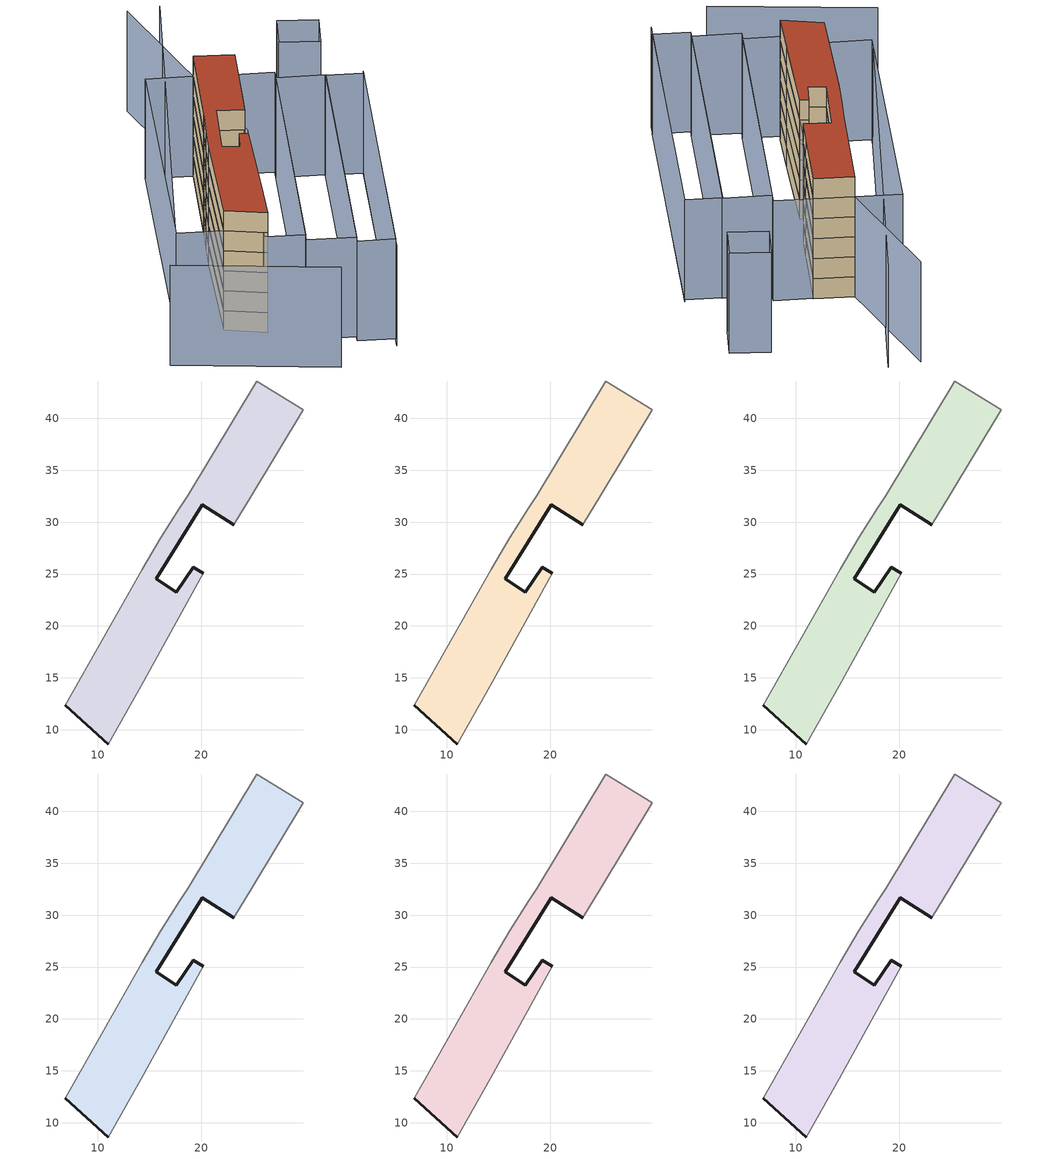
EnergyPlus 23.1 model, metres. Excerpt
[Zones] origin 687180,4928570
eb3096b76a577bc8_F0_whole
 floor ground (EU_floor_Construction): 29.84,40.82 24.85,32.62 23.12,29.77 20.08,31.69 15.66,24.54 17.57,23.23 19.23,25.67 20.18,25.07 14.23,14.25 11.04,8.62 6.88,12.35 14.3,25.47 16.11,28.49 17.95,31.41 18.68,32.55 25.35,43.61 z0
 wall outside (EU_wall_Construction): 6.88,12.35 11.04,8.62 / 20.18,25.07 19.23,25.67 17.57,23.23 15.66,24.54 20.08,31.69 23.12,29.77 z0:3
 wall adiabatic (EU_wall_Construction): 11.04,8.62 14.23,14.25 20.18,25.07 / 23.12,29.77 24.85,32.62 29.84,40.82 25.35,43.61 18.68,32.55 17.95,31.41 16.11,28.49 14.3,25.47 6.88,12.35 z0:3
eb3096b76a577bc8_F1_whole
 floor to eb3096b76a577bc8_F0_whole (EU_floor_Construction): 29.84,40.82 24.85,32.62 23.12,29.77 20.08,31.69 15.66,24.54 17.57,23.23 19.23,25.67 20.18,25.07 14.23,14.25 11.04,8.62 6.88,12.35 14.3,25.47 16.11,28.49 17.95,31.41 18.68,32.55 25.35,43.61 z3
 wall outside (EU_wall_Construction): 6.88,12.35 11.04,8.62 / 20.18,25.07 19.23,25.67 17.57,23.23 15.66,24.54 20.08,31.69 23.12,29.77 z3:6
 wall adiabatic (EU_wall_Construction): 11.04,8.62 14.23,14.25 20.18,25.07 / 23.12,29.77 24.85,32.62 29.84,40.82 25.35,43.61 18.68,32.55 17.95,31.41 16.11,28.49 14.3,25.47 6.88,12.35 z3:6
eb3096b76a577bc8_F2_whole
 floor to eb3096b76a577bc8_F1_whole (EU_floor_Construction): 29.84,40.82 24.85,32.62 23.12,29.77 20.08,31.69 15.66,24.54 17.57,23.23 19.23,25.67 20.18,25.07 14.23,14.25 11.04,8.62 6.88,12.35 14.3,25.47 16.11,28.49 17.95,31.41 18.68,32.55 25.35,43.61 z6
 wall outside (EU_wall_Construction): 6.88,12.35 11.04,8.62 / 20.18,25.07 19.23,25.67 17.57,23.23 15.66,24.54 20.08,31.69 23.12,29.77 z6:9
 wall adiabatic (EU_wall_Construction): 11.04,8.62 14.23,14.25 20.18,25.07 / 23.12,29.77 24.85,32.62 29.84,40.82 25.35,43.61 18.68,32.55 17.95,31.41 16.11,28.49 14.3,25.47 6.88,12.35 z6:9
eb3096b76a577bc8_F3_whole
 floor to eb3096b76a577bc8_F2_whole (EU_floor_Construction): 29.84,40.82 24.85,32.62 23.12,29.77 20.08,31.69 15.66,24.54 17.57,23.23 19.23,25.67 20.18,25.07 14.23,14.25 11.04,8.62 6.88,12.35 14.3,25.47 16.11,28.49 17.95,31.41 18.68,32.55 25.35,43.61 z9
 wall outside (EU_wall_Construction): 6.88,12.35 11.04,8.62 / 20.18,25.07 19.23,25.67 17.57,23.23 15.66,24.54 20.08,31.69 23.12,29.77 z9:12
 wall adiabatic (EU_wall_Construction): 11.04,8.62 14.23,14.25 20.18,25.07 / 23.12,29.77 24.85,32.62 29.84,40.82 25.35,43.61 18.68,32.55 17.95,31.41 16.11,28.49 14.3,25.47 6.88,12.35 z9:12
eb3096b76a577bc8_F4_whole
 floor to eb3096b76a577bc8_F3_whole (EU_floor_Construction): 29.84,40.82 24.85,32.62 23.12,29.77 20.08,31.69 15.66,24.54 17.57,23.23 19.23,25.67 20.18,25.07 14.23,14.25 11.04,8.62 6.88,12.35 14.3,25.47 16.11,28.49 17.95,31.41 18.68,32.55 25.35,43.61 z12
 wall outside (EU_wall_Construction): 6.88,12.35 11.04,8.62 / 20.18,25.07 19.23,25.67 17.57,23.23 15.66,24.54 20.08,31.69 23.12,29.77 z12:15
 wall adiabatic (EU_wall_Construction): 11.04,8.62 14.23,14.25 20.18,25.07 / 23.12,29.77 24.85,32.62 29.84,40.82 25.35,43.61 18.68,32.55 17.95,31.41 16.11,28.49 14.3,25.47 6.88,12.35 z12:15
eb3096b76a577bc8_F5_whole
 floor to eb3096b76a577bc8_F4_whole (EU_floor_Construction): 29.84,40.82 24.85,32.62 23.12,29.77 20.08,31.69 15.66,24.54 17.57,23.23 19.23,25.67 20.18,25.07 14.23,14.25 11.04,8.62 6.88,12.35 14.3,25.47 16.11,28.49 17.95,31.41 18.68,32.55 25.35,43.61 z15
 wall outside (EU_wall_Construction): 6.88,12.35 11.04,8.62 / 20.18,25.07 19.23,25.67 17.57,23.23 15.66,24.54 20.08,31.69 23.12,29.77 z15:18
 wall adiabatic (EU_wall_Construction): 11.04,8.62 14.23,14.25 20.18,25.07 / 23.12,29.77 24.85,32.62 29.84,40.82 25.35,43.61 18.68,32.55 17.95,31.41 16.11,28.49 14.3,25.47 6.88,12.35 z15:18
 roof outside (EU_roof_Construction): 14.23,14.25 20.18,25.07 19.23,25.67 17.57,23.23 15.66,24.54 20.08,31.69 23.12,29.77 24.85,32.62 29.84,40.82 25.35,43.61 18.68,32.55 17.95,31.41 16.11,28.49 14.3,25.47 6.88,12.35 11.04,8.62 z18
shading: -3.38,9.86 13.66,-3.36 / 22.32,-3.55 43.29,31.74 / 31.78,59.36 2.26,16.48 / 23.38,29.41 27.74,60.81 / 43.06,31.35 23.13,-2.18 / 23.13,-2.18 18.95,0.3 / 18.95,0.3 38.88,33.83 / 38.88,33.83 43.06,31.35 / 38.99,33.87 19.44,1.12 / 19.44,1.12 13.97,4.38 / 13.97,4.38 33.52,37.13 / 33.52,37.13 38.99,33.87 / 34.18,38.24 14.62,5.41 / 14.62,5.41 10.08,8.12 / 10.08,8.12 29.64,40.94 / 29.64,40.94 34.18,38.24 / 25.36,43.62 6.88,12.35 / 6.88,12.35 1.65,15.44 / 1.65,15.44 20.12,46.72 / 20.12,46.72 25.36,43.62 / 41.57,47.71 45.97,44.76 / 45.97,44.76 43.2,40.63 / 43.2,40.63 38.8,43.59 / 38.8,43.59 41.57,47.71 z0:15
[Building]
EU S2 Campaign: North Axis=0; Terrain=City; Solar Distribution=FullExterior
[Site:Location]
Bologna: Latitude=44.5; Longitude=11.25; Time Zone=1; Elevation=37
[SizingPeriod:WeatherFileDays]
AnnualSizingPeriod: Begin Month=1; Begin Day of Month=1; End Month=12; End Day of Month=31; Day of Week for Start Day=Monday; Use Weather File Daylight Saving Period=No; Use Weather File Rain and Snow Indicators=No
[MATERIAL]
EU_InternalMass_Material: Roughness=MediumRough; Thickness=0.1; Conductivity=1; Density=1800; Specific Heat=900; Thermal Absorptance=0.9; Solar Absorptance=0.7; Visible Absorptance=0.7
[MATERIAL:NOMASS] Roughness=MediumRough; Thermal Absorptance=0.9; Solar Absorptance=0.7; Visible Absorptance=0.7
Name | Thermal Resistance
EU_wall_NoMass | 0.905828
EU_roof_NoMass | 0.37593
EU_floor_NoMass | 0.67114
[CONSTRUCTION]
EU_wall_Construction: EU_wall_NoMass
EU_roof_Construction: EU_roof_NoMass
EU_floor_Construction: EU_floor_NoMass
EU_InternalMass_Construction: EU_InternalMass_Material
[ZONE] Type=1; Multiplier=1; Ceiling Height=autocalculate; Volume=508.598; Floor Area=autocalculate; Part of Total Floor Area=Yes
eb3096b76a577bc8_F0_whole; eb3096b76a577bc8_F1_whole; eb3096b76a577bc8_F2_whole; eb3096b76a577bc8_F3_whole; eb3096b76a577bc8_F4_whole; eb3096b76a577bc8_F5_whole
[INTERNALMASS] Construction=EU_InternalMass_Construction; Surface Area=169.533
Name | Zone or ZoneList
eb3096b76a577bc8_F0_whole_EU_InternalMass | eb3096b76a577bc8_F0_whole
eb3096b76a577bc8_F1_whole_EU_InternalMass | eb3096b76a577bc8_F1_whole
eb3096b76a577bc8_F2_whole_EU_InternalMass | eb3096b76a577bc8_F2_whole
eb3096b76a577bc8_F3_whole_EU_InternalMass | eb3096b76a577bc8_F3_whole
eb3096b76a577bc8_F4_whole_EU_InternalMass | eb3096b76a577bc8_F4_whole
eb3096b76a577bc8_F5_whole_EU_InternalMass | eb3096b76a577bc8_F5_whole
[OTHEREQUIPMENT] Fuel Type=Electricity; Design Level Calculation Method=Watts/Area; Power per Zone Floor Area=1; Fraction Latent=0; Fraction Radiant=0; Fraction Lost=0; Carbon Dioxide Generation Rate=0; EndUse Subcategory=EU_Step8_InternalGains
Name | Zone or ZoneList or Space or SpaceList | Schedule
EU_Step8_InternalGain_eb3096b76a577bc8_F0_whole_f000 | eb3096b76a577bc8_F0_whole | EU_Step8_GainSchedule_eb3096b76a577bc8_F0_whole_f000
EU_Step8_InternalGain_eb3096b76a577bc8_F1_whole_f000 | eb3096b76a577bc8_F1_whole | EU_Step8_GainSchedule_eb3096b76a577bc8_F1_whole_f000
EU_Step8_InternalGain_eb3096b76a577bc8_F2_whole_f000 | eb3096b76a577bc8_F2_whole | EU_Step8_GainSchedule_eb3096b76a577bc8_F2_whole_f000
EU_Step8_InternalGain_eb3096b76a577bc8_F3_whole_f000 | eb3096b76a577bc8_F3_whole | EU_Step8_GainSchedule_eb3096b76a577bc8_F3_whole_f000
EU_Step8_InternalGain_eb3096b76a577bc8_F4_whole_f000 | eb3096b76a577bc8_F4_whole | EU_Step8_GainSchedule_eb3096b76a577bc8_F4_whole_f000
EU_Step8_InternalGain_eb3096b76a577bc8_F5_whole_f000 | eb3096b76a577bc8_F5_whole | EU_Step8_GainSchedule_eb3096b76a577bc8_F5_whole_f000
[ZONEVENTILATION:DESIGNFLOWRATE] Schedule=EU_AlwaysOn; Design Flow Rate Calculation Method=AirChanges/Hour; Air Changes per Hour=0.73129; Ventilation Type=Natural; Fan Pressure Rise=0; Fan Total Efficiency=1; Constant Term Coefficient=1; Temperature Term Coefficient=0; Velocity Term Coefficient=0; Velocity Squared Term Coefficient=0; Minimum Indoor Temperature=-100; Maximum Indoor Temperature=100; Delta Temperature=-100; Minimum Outdoor Temperature=-100; Maximum Outdoor Temperature=100; Maximum Wind Speed=40
Name | Zone or ZoneList or Space or SpaceList
EU_ConstantAir_eb3096b76a577bc8_F0_whole | eb3096b76a577bc8_F0_whole
EU_ConstantAir_eb3096b76a577bc8_F1_whole | eb3096b76a577bc8_F1_whole
EU_ConstantAir_eb3096b76a577bc8_F2_whole | eb3096b76a577bc8_F2_whole
EU_ConstantAir_eb3096b76a577bc8_F3_whole | eb3096b76a577bc8_F3_whole
EU_ConstantAir_eb3096b76a577bc8_F4_whole | eb3096b76a577bc8_F4_whole
EU_ConstantAir_eb3096b76a577bc8_F5_whole | eb3096b76a577bc8_F5_whole
[HVACTEMPLATE:THERMOSTAT] Constant Heating Setpoint=20; Constant Cooling Setpoint=50
EU_HeatOnly_eb3096b76a577bc8_F0_whole; EU_HeatOnly_eb3096b76a577bc8_F1_whole; EU_HeatOnly_eb3096b76a577bc8_F2_whole; EU_HeatOnly_eb3096b76a577bc8_F3_whole; EU_HeatOnly_eb3096b76a577bc8_F4_whole; EU_HeatOnly_eb3096b76a577bc8_F5_whole
[HVACTEMPLATE:ZONE:IDEALLOADSAIRSYSTEM] System Availability Schedule=EU_AlwaysOn; Maximum Heating Supply Air Temperature=50; Minimum Cooling Supply Air Temperature=13; Maximum Heating Supply Air Humidity Ratio=0.0156; Minimum Cooling Supply Air Humidity Ratio=0.0077; Heating Limit=NoLimit; Cooling Limit=NoLimit; Heating Availability Schedule=EU_AlwaysOn; Cooling Availability Schedule=EU_CoolingOff; Dehumidification Control Type=ConstantSensibleHeatRatio; Cooling Sensible Heat Ratio=0.7; Dehumidification Setpoint=60; Humidification Control Type=None; Humidification Setpoint=30; Outdoor Air Method=None; Outdoor Air Flow Rate per Person=0.00944; Outdoor Air Flow Rate per Zone Floor Area=0; Outdoor Air Flow Rate per Zone=0; Demand Controlled Ventilation Type=None; Outdoor Air Economizer Type=NoEconomizer; Heat Recovery Type=None; Sensible Heat Recovery Effectiveness=0.7; Latent Heat Recovery Effectiveness=0.65
Name | Template Thermostat
eb3096b76a577bc8_F0_whole | EU_HeatOnly_eb3096b76a577bc8_F0_whole
eb3096b76a577bc8_F1_whole | EU_HeatOnly_eb3096b76a577bc8_F1_whole
eb3096b76a577bc8_F2_whole | EU_HeatOnly_eb3096b76a577bc8_F2_whole
eb3096b76a577bc8_F3_whole | EU_HeatOnly_eb3096b76a577bc8_F3_whole
eb3096b76a577bc8_F4_whole | EU_HeatOnly_eb3096b76a577bc8_F4_whole
eb3096b76a577bc8_F5_whole | EU_HeatOnly_eb3096b76a577bc8_F5_whole
[SIZING:ZONE] Zone Cooling Design Supply Air Temperature Input Method=SupplyAirTemperature; Zone Cooling Design Supply Air Temperature=13; Zone Heating Design Supply Air Temperature Input Method=SupplyAirTemperature; Zone Heating Design Supply Air Temperature=50; Zone Cooling Design Supply Air Humidity Ratio=0.008; Zone Heating Design Supply Air Humidity Ratio=0.008; Cooling Design Air Flow Method=DesignDay; Cooling Design Air Flow Rate=0; Cooling Minimum Air Flow per Zone Floor Area=0.000762; Cooling Minimum Air Flow=0; Cooling Minimum Air Flow Fraction=0.2; Heating Design Air Flow Method=DesignDay; Heating Design Air Flow Rate=0; Heating Maximum Air Flow per Zone Floor Area=0.002032; Heating Maximum Air Flow=0.141576; Heating Maximum Air Flow Fraction=0.3; Account for Dedicated Outdoor Air System=No; Dedicated Outdoor Air System Control Strategy=NeutralSupplyAir; Dedicated Outdoor Air Low Setpoint Temperature for Design=autosize; Dedicated Outdoor Air High Setpoint Temperature for Design=autosize; Zone Load Sizing Method=Sensible Load Only No Latent Load; Zone Latent Cooling Design Supply Air Humidity Ratio Input Method=HumidityRatioDifference; Zone Cooling Design Supply Air Humidity Ratio Difference=0.005; Zone Latent Heating Design Supply Air Humidity Ratio Input Method=HumidityRatioDifference; Zone Humidification Design Supply Air Humidity Ratio Difference=0.005
eb3096b76a577bc8_F0_whole; eb3096b76a577bc8_F1_whole; eb3096b76a577bc8_F2_whole; eb3096b76a577bc8_F3_whole; eb3096b76a577bc8_F4_whole; eb3096b76a577bc8_F5_whole
[SCHEDULE:CONSTANT]
Name | Hourly Value
EU_AlwaysOn | 1
EU_CoolingOff | 0
[SCHEDULE:FILE] Column Number=1; Rows to Skip at Top=0; Number of Hours of Data=8760; Column Separator=Comma; Interpolate to Timestep=No; Minutes per Item=60; Adjust Schedule for Daylight Savings=Yes
Name | File
EU_Step8_GainSchedule_eb3096b76a577bc8_F0_whole_f000 | ../../schedules/eb3096b76a577bc8/eb3096b76a577bc8_F0_whole_f000_gain.csv
EU_Step8_GainSchedule_eb3096b76a577bc8_F1_whole_f000 | ../../schedules/eb3096b76a577bc8/eb3096b76a577bc8_F1_whole_f000_gain.csv
EU_Step8_GainSchedule_eb3096b76a577bc8_F2_whole_f000 | ../../schedules/eb3096b76a577bc8/eb3096b76a577bc8_F2_whole_f000_gain.csv
EU_Step8_GainSchedule_eb3096b76a577bc8_F3_whole_f000 | ../../schedules/eb3096b76a577bc8/eb3096b76a577bc8_F3_whole_f000_gain.csv
EU_Step8_GainSchedule_eb3096b76a577bc8_F4_whole_f000 | ../../schedules/eb3096b76a577bc8/eb3096b76a577bc8_F4_whole_f000_gain.csv
EU_Step8_GainSchedule_eb3096b76a577bc8_F5_whole_f000 | ../../schedules/eb3096b76a577bc8/eb3096b76a577bc8_F5_whole_f000_gain.csv
